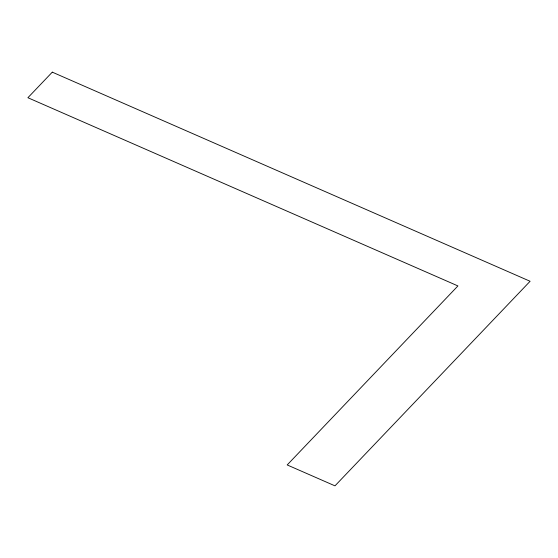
<?xml version="1.0" encoding="UTF-8"?>
<svg xmlns="http://www.w3.org/2000/svg" width="558" height="558" viewBox="0 0 558 558"><rect width="100%" height="100%" fill="white"/><g stroke="black" fill="none" stroke-linecap="round" stroke-linejoin="round"><path stroke-width="0.84" d="M52.292 72.149L27.9 97.72L457.93 285.933L287.196 464.94L334.974 485.851L530.1 281.274L52.292 72.149"/></g></svg>
